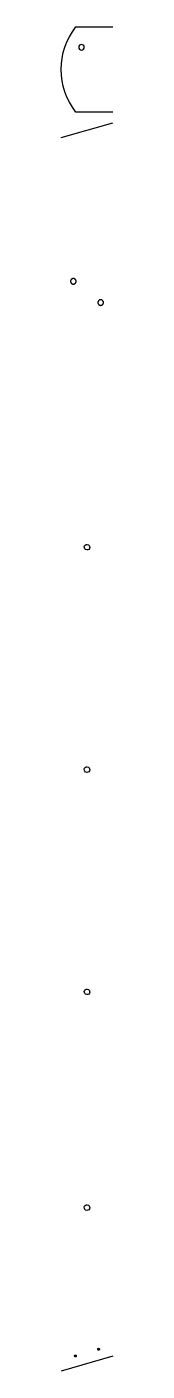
# Model space of a CAD drawing. Extents: x 0 to 3.5, y 2.1 to 92.9.
import ezdxf

# ---------------------------------------------------------------- set-up
doc = ezdxf.new("R2010")
doc.units = 0
for name, color, linetype in [('T10_COUNTERSINK', 18, 'CONTINUOUS'), ('T3_PROFILE_INSIDE', 18, 'CONTINUOUS'), ('T3_PROFILE_OUTSIDE', 18, 'CONTINUOUS'), ('T8_DRILL', 18, 'CONTINUOUS')]:
    doc.layers.add(name, color=color, linetype=linetype)

msp = doc.modelspace()

# ---------------------------------------------------------------- linework, layer by layer
at = {"layer": 'T10_COUNTERSINK'}
for points in [[(2.538, 3.649, -0.414214), (2.601, 3.586, -0.414214), (2.538, 3.524, -0.414214), (2.476, 3.586, -0.414214)], [(0.962, 3.197, -0.414214), (1.024, 3.134, -0.414214), (0.962, 3.072, -0.414214), (0.899, 3.134, -0.414214)]]:
    msp.add_lwpolyline(points, format="xyb", close=True, dxfattribs=at)
at = {"layer": 'T3_PROFILE_INSIDE'}
msp.add_lwpolyline([(3.502, 87.14), (1.002, 87.14, -0.347826), (1.002, 92.89), (3.502, 92.89)], format="xyb", dxfattribs=at)
at = {"layer": 'T3_PROFILE_OUTSIDE'}
for points in [[(0, 85.415), (3.502, 86.416)], [(3.5, 3.11), (0, 2.11)]]:
    msp.add_lwpolyline(points, dxfattribs=at)
at = {"layer": 'T8_DRILL'}
for points in [[(1.376, 91.702, 0.414214), (1.189, 91.515, 0.414214), (1.376, 91.327, 0.414214), (1.564, 91.515, 0.414214)], [(1.931, 57.803, -0.414214), (1.803, 57.571, -0.414214), (1.571, 57.7, -0.414214), (1.7, 57.931, -0.414214)], [(1.931, 42.784, -0.414214), (1.803, 42.552, -0.414214), (1.571, 42.681, -0.414214), (1.7, 42.913, -0.414214)], [(1.931, 27.773, -0.414214), (1.803, 27.542, -0.414214), (1.571, 27.67, -0.414214), (1.7, 27.902, -0.414214)], [(1.931, 13.203, -0.414214), (1.803, 12.971, -0.414214), (1.571, 13.1, -0.414214), (1.7, 13.331, -0.414214)]]:
    msp.add_lwpolyline(points, format="xyb", close=True, dxfattribs=at)
for points in [[(0.857, 75.522), (0.866, 75.524), (0.876, 75.526), (0.885, 75.529), (0.893, 75.533), (0.902, 75.536), (0.91, 75.54), (0.918, 75.545), (0.926, 75.55), (0.933, 75.555), (0.941, 75.56), (0.948, 75.566), (0.954, 75.573), (0.96, 75.579), (0.966, 75.586), (0.972, 75.593), (0.977, 75.6), (0.982, 75.608), (0.987, 75.615), (0.991, 75.623), (0.995, 75.632), (0.998, 75.64), (1.001, 75.649), (1.004, 75.657), (1.006, 75.666), (1.008, 75.675), (1.009, 75.684), (1.01, 75.693), (1.01, 75.703), (1.01, 75.712), (1.009, 75.722), (1.008, 75.731), (1.007, 75.741), (1.005, 75.75), (1.002, 75.759), (1, 75.768), (0.996, 75.777), (0.992, 75.786), (0.988, 75.794), (0.984, 75.802), (0.979, 75.81), (0.974, 75.817), (0.968, 75.824), (0.962, 75.831), (0.956, 75.838), (0.95, 75.844), (0.943, 75.85), (0.936, 75.856), (0.929, 75.861), (0.921, 75.866), (0.913, 75.87), (0.905, 75.874), (0.897, 75.878), (0.889, 75.882), (0.88, 75.885), (0.871, 75.887), (0.863, 75.889), (0.854, 75.891), (0.845, 75.892), (0.835, 75.893), (0.826, 75.894), (0.817, 75.894), (0.807, 75.893), (0.798, 75.892), (0.788, 75.89), (0.779, 75.888), (0.77, 75.886), (0.761, 75.883), (0.752, 75.88), (0.743, 75.876), (0.735, 75.872), (0.727, 75.867), (0.719, 75.863), (0.712, 75.857), (0.704, 75.852), (0.698, 75.846), (0.691, 75.84), (0.685, 75.833), (0.679, 75.827), (0.673, 75.819), (0.668, 75.812), (0.663, 75.805), (0.658, 75.797), (0.654, 75.789), (0.65, 75.781), (0.647, 75.772), (0.644, 75.764), (0.642, 75.755), (0.639, 75.746), (0.638, 75.737), (0.636, 75.728), (0.635, 75.719), (0.635, 75.71), (0.635, 75.7), (0.636, 75.691), (0.637, 75.681), (0.638, 75.672), (0.64, 75.662), (0.643, 75.653), (0.646, 75.644), (0.649, 75.635), (0.653, 75.627), (0.657, 75.619), (0.661, 75.61), (0.666, 75.603), (0.671, 75.595), (0.677, 75.588), (0.683, 75.581), (0.689, 75.575), (0.695, 75.568), (0.702, 75.562), (0.709, 75.557), (0.717, 75.552), (0.724, 75.547), (0.732, 75.542), (0.74, 75.538), (0.748, 75.534), (0.756, 75.531), (0.765, 75.528), (0.774, 75.525), (0.782, 75.523), (0.791, 75.521), (0.801, 75.52), (0.81, 75.519), (0.819, 75.519), (0.828, 75.519), (0.838, 75.519), (0.847, 75.52)], [(2.714, 74.088), (2.723, 74.09), (2.733, 74.093), (2.742, 74.095), (2.75, 74.099), (2.759, 74.102), (2.767, 74.107), (2.775, 74.111), (2.783, 74.116), (2.79, 74.121), (2.798, 74.127), (2.804, 74.133), (2.811, 74.139), (2.817, 74.145), (2.823, 74.152), (2.829, 74.159), (2.834, 74.166), (2.839, 74.174), (2.844, 74.182), (2.848, 74.19), (2.852, 74.198), (2.855, 74.206), (2.858, 74.215), (2.861, 74.223), (2.863, 74.232), (2.864, 74.241), (2.866, 74.25), (2.867, 74.26), (2.867, 74.269), (2.867, 74.278), (2.866, 74.288), (2.865, 74.297), (2.864, 74.307), (2.862, 74.316), (2.859, 74.325), (2.856, 74.334), (2.853, 74.343), (2.849, 74.352), (2.845, 74.36), (2.841, 74.368), (2.836, 74.376), (2.831, 74.383), (2.825, 74.39), (2.819, 74.397), (2.813, 74.404), (2.807, 74.41), (2.8, 74.416), (2.793, 74.422), (2.786, 74.427), (2.778, 74.432), (2.77, 74.436), (2.762, 74.441), (2.754, 74.444), (2.746, 74.448), (2.737, 74.451), (2.728, 74.453), (2.72, 74.456), (2.711, 74.457), (2.701, 74.459), (2.692, 74.459), (2.683, 74.46), (2.674, 74.46), (2.664, 74.459), (2.655, 74.458), (2.645, 74.457), (2.636, 74.455), (2.626, 74.452), (2.617, 74.449), (2.609, 74.446), (2.6, 74.442), (2.592, 74.438), (2.584, 74.434), (2.576, 74.429), (2.569, 74.424), (2.561, 74.418), (2.554, 74.412), (2.548, 74.406), (2.542, 74.4), (2.536, 74.393), (2.53, 74.386), (2.525, 74.378), (2.52, 74.371), (2.515, 74.363), (2.511, 74.355), (2.507, 74.347), (2.504, 74.339), (2.501, 74.33), (2.498, 74.321), (2.496, 74.312), (2.495, 74.303), (2.493, 74.294), (2.492, 74.285), (2.492, 74.276), (2.492, 74.266), (2.493, 74.257), (2.494, 74.248), (2.495, 74.238), (2.497, 74.229), (2.5, 74.219), (2.503, 74.21), (2.506, 74.202), (2.51, 74.193), (2.514, 74.185), (2.518, 74.177), (2.523, 74.169), (2.528, 74.161), (2.534, 74.154), (2.54, 74.147), (2.546, 74.141), (2.552, 74.135), (2.559, 74.129), (2.566, 74.123), (2.573, 74.118), (2.581, 74.113), (2.589, 74.108), (2.597, 74.104), (2.605, 74.1), (2.613, 74.097), (2.622, 74.094), (2.631, 74.091), (2.639, 74.089), (2.648, 74.087), (2.658, 74.086), (2.667, 74.085), (2.676, 74.085), (2.685, 74.085), (2.695, 74.085), (2.704, 74.087)]]:
    msp.add_lwpolyline(points, close=True, dxfattribs=at)

doc.saveas('drawing.dxf')
